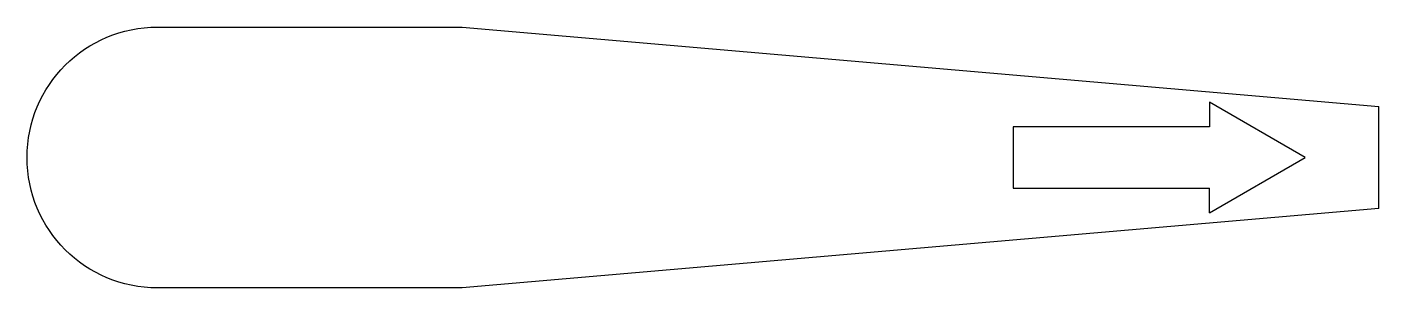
# Model space of a CAD drawing. Header units: inches. Extents: x -0.56 to 1.64, y -0.21 to 0.21.
import ezdxf

# ---------------------------------------------------------------- set-up
doc = ezdxf.new("R2010")
doc.units = ezdxf.units.IN
doc.header["$MEASUREMENT"] = 0

msp = doc.modelspace()

# ---------------------------------------------------------------- linework, layer by layer
at = {"color": 7, "linetype": 'Continuous', "lineweight": 25}
for p, q in [((-0.35, 0.2125), (0.1457, 0.2125)), ((0.1457, 0.2125), (1.6375, 0.0833)), ((1.3616, 0.09), (1.3616, 0.05)), ((1.5175, 0), (1.3616, 0.09)), ((1.6375, -0.0833), (1.6375, 0.0833)), ((1.0425, 0.05), (1.0425, -0.05)), ((1.3616, 0.05), (1.0425, 0.05)), ((1.3616, -0.09), (1.5175, 0)), ((1.0425, -0.05), (1.3616, -0.05)), ((1.3616, -0.09), (1.3616, -0.05)), ((1.6375, -0.0833), (0.1457, -0.2125)), ((0.1457, -0.2125), (-0.35, -0.2125))]:
    msp.add_line(p, q, dxfattribs=at)
msp.add_open_spline([(-0.35, -0.2125), (-0.4673, -0.2125), (-0.5625, -0.1173), (-0.5625, 0.1173), (-0.4673, 0.2125), (-0.35, 0.2125)], degree=3, knots=[0, 0, 0, 0, 0.5, 0.5, 1, 1, 1, 1], dxfattribs=at)

doc.saveas('drawing.dxf')
